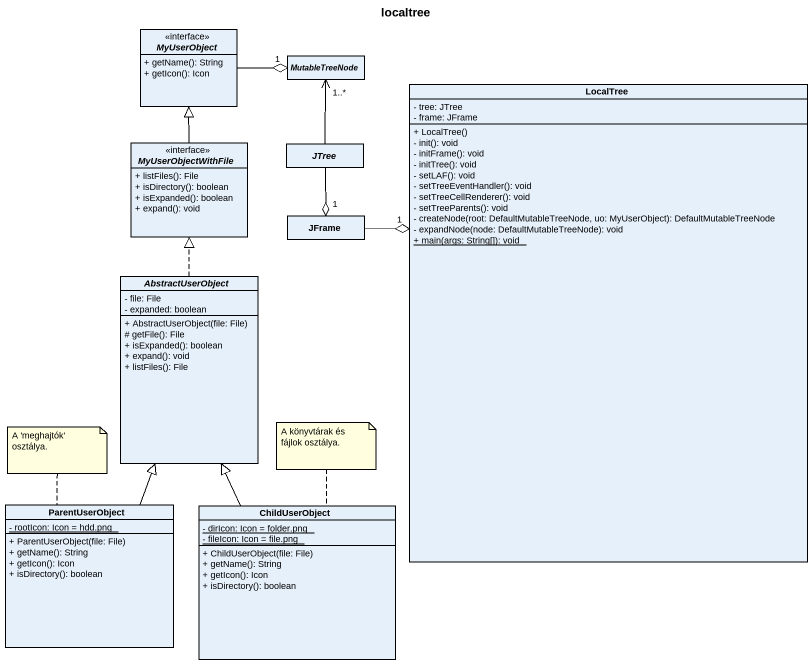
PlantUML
@startuml
title localtree
hide circle
hide empty members
skinparam classAttributeIconSize 0
interface MyUserObject <<interface>> {
  + getName(): String
  + getIcon(): Icon
}
abstract class MutableTreeNode
class LocalTree {
  - tree: JTree
  - frame: JFrame
  + LocalTree()
  - init(): void
  - initFrame(): void
  - initTree(): void
  - setLAF(): void
  - setTreeEventHandler(): void
  - setTreeCellRenderer(): void
  - setTreeParents(): void
  - createNode(root: DefaultMutableTreeNode, uo: MyUserObject): DefaultMutableTreeNode
  - expandNode(node: DefaultMutableTreeNode): void
  {static} + main(args: String[]): void
}
interface MyUserObjectWithFile <<interface>> {
  + listFiles(): File
  + isDirectory(): boolean
  + isExpanded(): boolean
  + expand(): void
}
abstract class JTree
class JFrame
abstract class AbstractUserObject {
  - file: File
  - expanded: boolean
  + AbstractUserObject(file: File)
  # getFile(): File
  + isExpanded(): boolean
  + expand(): void
  + listFiles(): File
}
class ParentUserObject {
  {static} - rootIcon: Icon = hdd.png
  + ParentUserObject(file: File)
  + getName(): String
  + getIcon(): Icon
  + isDirectory(): boolean
}
class ChildUserObject {
  {static} - dirIcon: Icon = folder.png
  {static} - fileIcon: Icon = file.png
  + ChildUserObject(file: File)
  + getName(): String
  + getIcon(): Icon
  + isDirectory(): boolean
}
MyUserObject -right-o "1" MutableTreeNode
MyUserObjectWithFile -up-|> MyUserObject
JTree -up-> "1..*" MutableTreeNode
JTree --o "1" JFrame
JFrame -right-o "1" LocalTree
AbstractUserObject .up.|> MyUserObjectWithFile
ParentUserObject -up-|> AbstractUserObject
ChildUserObject -up-|> AbstractUserObject
note top of ParentUserObject : A 'meghajtók' osztálya.
note top of ChildUserObject : A könyvtárak és fájlok osztálya.
@enduml
